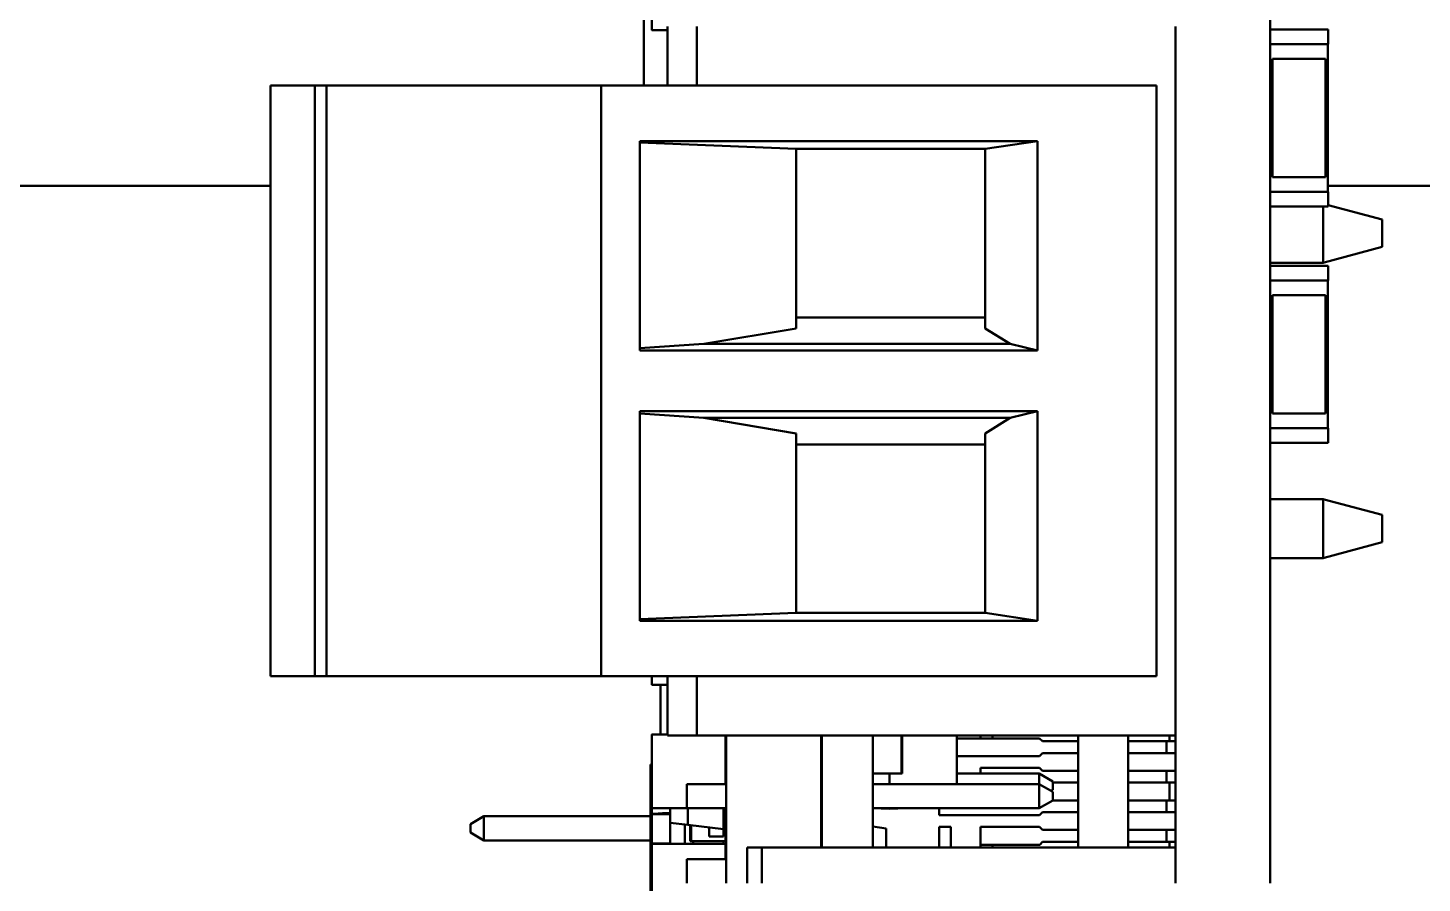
# Model space of a CAD drawing. Header units: millimetres. Extents: x 3137 to 5094, y 789 to 1822.
# Drawn here: x 3518.32 to 3541.92, y 1553.21 to 1567.69 of the extents above; entities that cross this region are included whole.
import ezdxf

# ---------------------------------------------------------------- set-up
doc = ezdxf.new("R2010")
doc.units = ezdxf.units.MM
doc.header["$LTSCALE"] = 1.8
doc.layers.add('외형선(ISO)', color=7, linetype='Continuous', lineweight=50)

msp = doc.modelspace()

# ---------------------------------------------------------------- linework, layer by layer
at = {"layer": '외형선(ISO)'}
for p, q in [((3528.742, 1586.721), (3528.742, 1566.711)), ((3539.342, 1570.521), (3539.342, 1553.211)), ((3528.877, 1568.893), (3528.877, 1567.653)), ((3528.882, 1567.648), (3529.142, 1567.648)), ((3529.142, 1567.711), (3529.142, 1566.711)), ((3529.642, 1566.711), (3529.642, 1567.711)), ((3537.742, 1555.711), (3537.742, 1567.711)), ((3540.329, 1567.661), (3539.342, 1567.661)), ((3540.329, 1567.411), (3540.329, 1567.661)), ((3539.342, 1567.411), (3540.329, 1567.411)), ((3540.322, 1564.911), (3540.322, 1567.411)), ((3540.282, 1567.161), (3539.382, 1567.161)), ((3539.382, 1567.161), (3539.382, 1566.411)), ((3540.282, 1567.161), (3540.282, 1566.411)), ((3522.423, 1556.711), (3522.423, 1566.711)), ((3522.423, 1566.711), (3522.614, 1566.711)), ((3523.173, 1566.711), (3522.614, 1566.711)), ((3523.173, 1556.711), (3523.173, 1566.711)), ((3523.173, 1566.711), (3523.37, 1566.711)), ((3523.37, 1566.711), (3528.023, 1566.711)), ((3523.37, 1566.711), (3523.37, 1556.711)), ((3528.023, 1566.711), (3528.023, 1556.711)), ((3528.023, 1566.711), (3528.223, 1566.711)), ((3528.223, 1566.711), (3537.423, 1566.711)), ((3537.423, 1556.711), (3537.423, 1566.711)), ((3539.382, 1565.911), (3539.382, 1566.411)), ((3540.282, 1565.911), (3540.282, 1566.411)), ((3539.382, 1565.911), (3539.382, 1565.161)), ((3540.282, 1565.911), (3540.282, 1565.161)), ((3528.673, 1565.769), (3528.673, 1562.223)), ((3535.407, 1565.769), (3528.673, 1565.769)), ((3531.323, 1565.636), (3528.673, 1565.744)), ((3531.323, 1565.636), (3534.523, 1565.636)), ((3531.323, 1565.636), (3531.323, 1562.6)), ((3535.407, 1565.769), (3534.523, 1565.636)), ((3534.523, 1565.636), (3534.523, 1562.6)), ((3535.407, 1562.223), (3535.407, 1565.769)), ((3540.282, 1565.161), (3539.382, 1565.161)), ((3516.722, 1565.011), (3522.423, 1565.011)), ((3540.322, 1565.011), (3546.023, 1565.011)), ((3540.329, 1564.911), (3539.342, 1564.911)), ((3540.329, 1564.661), (3540.329, 1564.911)), ((3541.242, 1564.443), (3540.329, 1564.687)), ((3539.342, 1564.661), (3540.329, 1564.661)), ((3540.242, 1564.211), (3540.242, 1564.661)), ((3540.242, 1563.721), (3540.242, 1564.211)), ((3541.242, 1564.443), (3541.242, 1564.211)), ((3541.242, 1564.211), (3541.242, 1563.979)), ((3540.26, 1563.716), (3541.242, 1563.979)), ((3539.342, 1563.711), (3540.242, 1563.711)), ((3540.329, 1563.661), (3539.342, 1563.661)), ((3540.242, 1563.711), (3540.242, 1563.721)), ((3540.242, 1563.711), (3540.26, 1563.716)), ((3540.329, 1563.411), (3540.329, 1563.661)), ((3539.342, 1563.411), (3540.329, 1563.411)), ((3540.322, 1560.911), (3540.322, 1563.411)), ((3540.282, 1563.161), (3539.382, 1563.161)), ((3539.382, 1563.161), (3539.382, 1562.411)), ((3540.282, 1563.161), (3540.282, 1562.411)), ((3531.323, 1562.6), (3529.758, 1562.336)), ((3531.323, 1562.786), (3534.523, 1562.786)), ((3534.945, 1562.336), (3534.523, 1562.6)), ((3529.758, 1562.336), (3528.673, 1562.265)), ((3529.758, 1562.336), (3534.945, 1562.336)), ((3535.407, 1562.223), (3534.945, 1562.336)), ((3539.382, 1561.911), (3539.382, 1562.411)), ((3540.282, 1561.911), (3540.282, 1562.411)), ((3535.407, 1562.223), (3528.673, 1562.223)), ((3539.382, 1561.911), (3539.382, 1561.161)), ((3540.282, 1561.911), (3540.282, 1561.161)), ((3528.673, 1557.652), (3528.673, 1561.198)), ((3535.407, 1561.198), (3528.673, 1561.198)), ((3529.758, 1561.086), (3528.673, 1561.157)), ((3535.407, 1561.198), (3534.945, 1561.086)), ((3535.407, 1557.652), (3535.407, 1561.198)), ((3540.282, 1561.161), (3539.382, 1561.161)), ((3531.323, 1560.821), (3529.758, 1561.086)), ((3529.758, 1561.086), (3534.945, 1561.086)), ((3534.945, 1561.086), (3534.523, 1560.821)), ((3540.329, 1560.911), (3539.342, 1560.911)), ((3540.329, 1560.661), (3540.329, 1560.911)), ((3531.323, 1560.821), (3531.323, 1557.786)), ((3534.523, 1560.821), (3534.523, 1557.786)), ((3534.523, 1560.636), (3531.323, 1560.636)), ((3539.342, 1560.661), (3540.329, 1560.661)), ((3539.342, 1559.711), (3540.242, 1559.711)), ((3540.26, 1559.706), (3540.242, 1559.711)), ((3540.242, 1559.701), (3540.242, 1559.711)), ((3540.242, 1559.211), (3540.242, 1559.701)), ((3541.242, 1559.443), (3540.26, 1559.706)), ((3541.242, 1559.443), (3541.242, 1559.211)), ((3540.242, 1558.721), (3540.242, 1559.211)), ((3541.242, 1559.211), (3541.242, 1558.979)), ((3541.242, 1558.979), (3540.26, 1558.716)), ((3539.342, 1558.711), (3540.242, 1558.711)), ((3540.242, 1558.711), (3540.242, 1558.721)), ((3540.26, 1558.716), (3540.242, 1558.711)), ((3528.673, 1557.678), (3531.323, 1557.786)), ((3535.407, 1557.652), (3528.673, 1557.652)), ((3534.523, 1557.786), (3531.323, 1557.786)), ((3534.523, 1557.786), (3535.407, 1557.652)), ((3522.423, 1556.711), (3522.614, 1556.711)), ((3523.173, 1556.711), (3522.614, 1556.711)), ((3523.173, 1556.711), (3523.37, 1556.711)), ((3523.37, 1556.711), (3528.023, 1556.711)), ((3528.023, 1556.711), (3528.223, 1556.711)), ((3528.223, 1556.711), (3537.423, 1556.711)), ((3528.877, 1556.711), (3528.877, 1556.569)), ((3529.142, 1556.711), (3529.142, 1555.711)), ((3529.642, 1555.711), (3529.642, 1556.711)), ((3528.882, 1556.564), (3529.142, 1556.564)), ((3529.027, 1555.727), (3529.027, 1556.564)), ((3528.877, 1555.722), (3528.877, 1554.482)), ((3529.142, 1555.727), (3528.882, 1555.727)), ((3528.882, 1555.727), (3528.882, 1555.727)), ((3528.882, 1555.727), (3529.142, 1555.727)), ((3529.142, 1555.711), (3529.642, 1555.711)), ((3537.742, 1555.711), (3529.642, 1555.711)), ((3530.127, 1554.885), (3530.127, 1555.711)), ((3530.139, 1553.211), (3530.139, 1555.711)), ((3531.742, 1553.811), (3531.742, 1555.711)), ((3531.754, 1555.711), (3531.754, 1553.811)), ((3532.617, 1555.711), (3532.617, 1553.811)), ((3533.103, 1555.065), (3533.103, 1555.711)), ((3533.113, 1555.065), (3533.113, 1555.711)), ((3534.043, 1555.711), (3534.043, 1554.885)), ((3535.442, 1555.661), (3534.043, 1555.661)), ((3534.442, 1555.661), (3534.442, 1555.711)), ((3534.642, 1555.661), (3534.642, 1555.711)), ((3535.492, 1555.611), (3535.442, 1555.661)), ((3535.492, 1555.611), (3536.092, 1555.611)), ((3536.092, 1555.711), (3536.092, 1553.811)), ((3536.942, 1553.811), (3536.942, 1555.711)), ((3536.942, 1555.611), (3537.492, 1555.611)), ((3537.492, 1555.611), (3537.592, 1555.611)), ((3537.592, 1555.611), (3537.742, 1555.611)), ((3537.592, 1555.411), (3537.592, 1555.611)), ((3537.642, 1555.611), (3537.642, 1555.711)), ((3537.742, 1553.811), (3537.742, 1555.711)), ((3534.043, 1555.361), (3535.442, 1555.361)), ((3535.442, 1555.361), (3535.492, 1555.411)), ((3536.092, 1555.411), (3535.492, 1555.411)), ((3537.492, 1555.411), (3536.942, 1555.411)), ((3537.492, 1555.411), (3537.592, 1555.411)), ((3537.742, 1555.411), (3537.592, 1555.411)), ((3528.877, 1555.218), (3528.857, 1555.218)), ((3528.857, 1555.218), (3528.857, 1555.217)), ((3528.877, 1555.217), (3528.857, 1555.217)), ((3528.857, 1555.217), (3528.857, 1551.788)), ((3530.139, 1555.064), (3530.127, 1555.064)), ((3530.127, 1555.064), (3530.139, 1555.064)), ((3530.127, 1555.064), (3530.139, 1555.064)), ((3530.139, 1555.064), (3530.127, 1555.064)), ((3531.754, 1555.064), (3531.742, 1555.064)), ((3531.742, 1555.064), (3531.754, 1555.064)), ((3531.742, 1555.064), (3531.754, 1555.064)), ((3531.754, 1555.064), (3531.742, 1555.064)), ((3532.798, 1555.065), (3532.617, 1555.065)), ((3532.9, 1555.065), (3532.9, 1554.885)), ((3533.113, 1555.065), (3533.103, 1555.065)), ((3534.043, 1555.064), (3535.437, 1555.064)), ((3535.437, 1555.064), (3534.043, 1555.064)), ((3534.043, 1555.064), (3535.437, 1555.064)), ((3535.437, 1555.064), (3534.043, 1555.064)), ((3534.442, 1555.064), (3534.442, 1555.161)), ((3534.742, 1555.161), (3534.442, 1555.161)), ((3535.442, 1555.161), (3534.742, 1555.161)), ((3535.437, 1555.064), (3535.437, 1554.885)), ((3535.437, 1555.064), (3535.437, 1555.064)), ((3535.437, 1555.064), (3535.437, 1555.064)), ((3535.437, 1555.064), (3535.665, 1554.932)), ((3535.665, 1554.932), (3535.437, 1555.064)), ((3535.437, 1555.064), (3535.437, 1555.064)), ((3535.665, 1554.932), (3535.437, 1555.064)), ((3535.437, 1555.064), (3535.665, 1554.932)), ((3535.442, 1555.161), (3535.492, 1555.111)), ((3536.092, 1555.111), (3535.492, 1555.111)), ((3537.492, 1555.111), (3536.942, 1555.111)), ((3537.492, 1555.111), (3537.592, 1555.111)), ((3537.742, 1555.111), (3537.592, 1555.111)), ((3537.592, 1554.911), (3537.592, 1555.111)), ((3530.139, 1554.885), (3529.468, 1554.885)), ((3529.468, 1554.885), (3529.468, 1554.885)), ((3529.468, 1554.885), (3529.468, 1554.885)), ((3529.468, 1554.885), (3530.139, 1554.885)), ((3529.468, 1554.885), (3529.468, 1554.478)), ((3529.468, 1554.885), (3529.468, 1554.885)), ((3529.468, 1554.885), (3530.139, 1554.885)), ((3530.139, 1554.885), (3529.468, 1554.885)), ((3531.754, 1554.885), (3531.742, 1554.885)), ((3531.742, 1554.885), (3531.754, 1554.885)), ((3531.742, 1554.885), (3531.754, 1554.885)), ((3531.754, 1554.885), (3531.742, 1554.885)), ((3532.617, 1554.885), (3535.437, 1554.885)), ((3535.437, 1554.885), (3532.617, 1554.885)), ((3532.617, 1554.885), (3535.437, 1554.885)), ((3535.437, 1554.885), (3532.617, 1554.885)), ((3535.437, 1554.885), (3535.665, 1554.753)), ((3535.437, 1554.885), (3535.437, 1554.478)), ((3535.437, 1554.885), (3535.437, 1554.885)), ((3535.665, 1554.753), (3535.437, 1554.885)), ((3535.437, 1554.885), (3535.437, 1554.885)), ((3535.437, 1554.885), (3535.665, 1554.753)), ((3535.437, 1554.885), (3535.437, 1554.885)), ((3535.665, 1554.753), (3535.437, 1554.885)), ((3535.665, 1554.79), (3535.634, 1554.771)), ((3535.665, 1554.932), (3535.665, 1554.932)), ((3535.665, 1554.932), (3535.665, 1554.932)), ((3535.665, 1554.932), (3535.665, 1554.932)), ((3535.665, 1554.932), (3535.665, 1554.79)), ((3536.092, 1554.911), (3535.665, 1554.911)), ((3537.492, 1554.911), (3536.942, 1554.911)), ((3537.492, 1554.911), (3537.592, 1554.911)), ((3537.592, 1554.911), (3537.742, 1554.911)), ((3537.642, 1554.611), (3537.642, 1554.911)), ((3535.665, 1554.61), (3535.437, 1554.478)), ((3535.665, 1554.753), (3535.665, 1554.61)), ((3535.665, 1554.753), (3535.665, 1554.753)), ((3535.665, 1554.753), (3535.665, 1554.753)), ((3535.665, 1554.753), (3535.665, 1554.753)), ((3535.665, 1554.611), (3536.092, 1554.611)), ((3536.942, 1554.611), (3537.492, 1554.611)), ((3537.492, 1554.611), (3537.592, 1554.611)), ((3537.592, 1554.611), (3537.742, 1554.611)), ((3537.592, 1554.411), (3537.592, 1554.611)), ((3525.809, 1554.21), (3526.037, 1554.342)), ((3526.037, 1554.342), (3525.809, 1554.21)), ((3525.809, 1554.21), (3526.037, 1554.342)), ((3526.037, 1554.342), (3525.809, 1554.21)), ((3525.809, 1554.209), (3526.037, 1554.341)), ((3526.037, 1554.341), (3525.809, 1554.209)), ((3525.809, 1554.209), (3526.037, 1554.341)), ((3526.037, 1554.341), (3525.809, 1554.209)), ((3525.809, 1554.209), (3526.037, 1554.341)), ((3526.037, 1554.341), (3525.809, 1554.209)), ((3528.857, 1554.342), (3526.037, 1554.342)), ((3526.037, 1554.342), (3526.037, 1554.342)), ((3526.037, 1554.342), (3528.857, 1554.342)), ((3528.857, 1554.342), (3526.037, 1554.342)), ((3526.037, 1554.342), (3526.037, 1554.342)), ((3526.037, 1554.342), (3528.857, 1554.342)), ((3526.037, 1554.341), (3526.037, 1554.342)), ((3526.037, 1554.342), (3526.037, 1554.342)), ((3528.857, 1554.341), (3526.037, 1554.341)), ((3526.037, 1554.341), (3526.037, 1554.341)), ((3528.857, 1554.341), (3526.037, 1554.341)), ((3528.857, 1554.341), (3526.037, 1554.341)), ((3526.037, 1554.341), (3526.037, 1554.341)), ((3526.037, 1554.341), (3528.857, 1554.341)), ((3528.857, 1554.341), (3526.037, 1554.341)), ((3526.037, 1554.341), (3526.037, 1554.341)), ((3526.037, 1554.341), (3528.857, 1554.341)), ((3526.037, 1554.341), (3526.037, 1554.341)), ((3526.037, 1554.341), (3526.037, 1554.341)), ((3526.037, 1553.934), (3526.037, 1554.341)), ((3528.877, 1554.482), (3528.877, 1554.388)), ((3528.877, 1554.375), (3528.877, 1554.374)), ((3528.877, 1554.374), (3528.877, 1553.884)), ((3528.882, 1554.477), (3530.122, 1554.477)), ((3528.882, 1554.383), (3528.924, 1554.383)), ((3529.189, 1554.379), (3528.882, 1554.379)), ((3529.189, 1554.233), (3529.189, 1554.477)), ((3530.139, 1554.478), (3529.468, 1554.478)), ((3529.489, 1554.477), (3529.489, 1554.197)), ((3530.089, 1554.123), (3530.089, 1554.477)), ((3530.09, 1553.999), (3530.09, 1554.477)), ((3530.127, 1553.922), (3530.127, 1554.478)), ((3530.127, 1554.388), (3530.127, 1554.478)), ((3530.127, 1554.374), (3530.127, 1554.375)), ((3530.127, 1554.076), (3530.127, 1554.374)), ((3531.754, 1554.478), (3531.742, 1554.478)), ((3535.437, 1554.478), (3532.617, 1554.478)), ((3532.617, 1554.478), (3532.9, 1554.468)), ((3533.184, 1554.478), (3532.9, 1554.468)), ((3532.9, 1554.478), (3532.9, 1554.468)), ((3533.742, 1554.361), (3533.742, 1554.478)), ((3534.042, 1554.361), (3533.742, 1554.361)), ((3534.042, 1554.361), (3535.442, 1554.361)), ((3535.442, 1554.361), (3535.492, 1554.411)), ((3536.092, 1554.411), (3535.492, 1554.411)), ((3537.492, 1554.411), (3536.942, 1554.411)), ((3537.492, 1554.411), (3537.592, 1554.411)), ((3537.742, 1554.411), (3537.592, 1554.411)), ((3525.809, 1554.209), (3525.809, 1554.21)), ((3525.809, 1554.21), (3525.809, 1554.21)), ((3525.809, 1554.21), (3525.809, 1554.21)), ((3525.809, 1554.21), (3525.809, 1554.21)), ((3525.809, 1554.209), (3525.809, 1554.209)), ((3525.809, 1554.209), (3525.809, 1554.209)), ((3525.809, 1554.209), (3525.809, 1554.209)), ((3525.809, 1554.209), (3525.809, 1554.209)), ((3525.809, 1554.066), (3525.809, 1554.209)), ((3525.809, 1554.209), (3525.809, 1554.209)), ((3526.037, 1553.934), (3525.809, 1554.066)), ((3529.489, 1554.197), (3529.189, 1554.233)), ((3529.189, 1553.873), (3529.189, 1554.233)), ((3529.439, 1554.203), (3529.439, 1553.873)), ((3529.489, 1554.197), (3530.089, 1554.123)), ((3529.527, 1554.192), (3529.527, 1553.922)), ((3529.546, 1553.922), (3529.546, 1554.189)), ((3529.849, 1553.999), (3529.849, 1554.152)), ((3530.139, 1554.076), (3530.127, 1554.076)), ((3532.842, 1554.134), (3532.617, 1554.166)), ((3532.617, 1554.166), (3532.842, 1554.135)), ((3532.842, 1554.135), (3532.842, 1554.134)), ((3532.842, 1554.134), (3532.842, 1553.811)), ((3533.742, 1553.811), (3533.742, 1554.161)), ((3533.742, 1554.161), (3533.942, 1554.161)), ((3533.942, 1553.811), (3533.942, 1554.161)), ((3534.442, 1553.861), (3534.442, 1554.161)), ((3534.742, 1554.161), (3534.442, 1554.161)), ((3535.442, 1554.161), (3534.742, 1554.161)), ((3535.442, 1554.161), (3535.492, 1554.111)), ((3536.092, 1554.111), (3535.492, 1554.111)), ((3537.492, 1554.111), (3536.942, 1554.111)), ((3537.492, 1554.111), (3537.592, 1554.111)), ((3537.742, 1554.111), (3537.592, 1554.111)), ((3537.592, 1553.911), (3537.592, 1554.111)), ((3526.037, 1553.934), (3528.857, 1553.934)), ((3528.877, 1553.868), (3528.877, 1552.628)), ((3528.882, 1553.879), (3529.189, 1553.879)), ((3530.122, 1553.873), (3528.882, 1553.873)), ((3528.882, 1553.873), (3528.882, 1553.873)), ((3528.882, 1553.873), (3530.122, 1553.873)), ((3529.546, 1553.922), (3529.527, 1553.922)), ((3530.127, 1553.922), (3529.546, 1553.922)), ((3529.579, 1553.873), (3529.579, 1553.922)), ((3529.849, 1553.999), (3530.09, 1553.999)), ((3530.089, 1553.922), (3530.089, 1553.873)), ((3530.122, 1553.873), (3530.122, 1553.873)), ((3530.127, 1553.615), (3530.127, 1553.868)), ((3534.442, 1553.811), (3534.442, 1553.861)), ((3534.742, 1553.861), (3534.442, 1553.861)), ((3534.642, 1553.811), (3534.642, 1553.861)), ((3534.742, 1553.861), (3535.445, 1553.861)), ((3535.492, 1553.911), (3535.445, 1553.861)), ((3536.092, 1553.911), (3535.492, 1553.911)), ((3537.492, 1553.911), (3536.942, 1553.911)), ((3537.492, 1553.911), (3537.592, 1553.911)), ((3537.592, 1553.911), (3537.742, 1553.911)), ((3537.642, 1553.811), (3537.642, 1553.911)), ((3530.139, 1553.615), (3529.468, 1553.615)), ((3529.468, 1553.615), (3530.139, 1553.615)), ((3529.468, 1553.615), (3529.468, 1553.208)), ((3529.468, 1553.615), (3529.468, 1553.615)), ((3529.468, 1553.615), (3529.468, 1553.615)), ((3529.468, 1553.615), (3529.468, 1553.615)), ((3529.468, 1553.615), (3530.139, 1553.615)), ((3530.139, 1553.615), (3529.468, 1553.615)), ((3530.139, 1553.794), (3530.127, 1553.794)), ((3530.127, 1553.794), (3530.139, 1553.794)), ((3530.127, 1553.794), (3530.139, 1553.794)), ((3530.139, 1553.794), (3530.127, 1553.794)), ((3530.492, 1553.811), (3530.742, 1553.811)), ((3530.492, 1553.211), (3530.492, 1553.811)), ((3530.742, 1553.211), (3530.742, 1553.811)), ((3530.742, 1553.811), (3530.842, 1553.811)), ((3537.742, 1553.811), (3530.842, 1553.811)), ((3537.742, 1553.811), (3537.742, 1553.211))]:
    msp.add_line(p, q, dxfattribs=at)
for centre, start, end in [((3528.882, 1567.653), 180, 270.0199), ((3528.882, 1556.569), 180, 270.0199), ((3528.882, 1554.482), 180, 270.0199), ((3528.882, 1554.388), 180, 270), ((3530.122, 1554.482), 270, 309.034), ((3530.122, 1554.388), 349.6539, 0), ((3528.882, 1553.884), 180, 270)]:
    msp.add_arc(centre, 0.005, start, end, dxfattribs=at)
for centre, major_axis, start_param in [((3532.798, 1555.065), (0.305, 0), 4.712389), ((3529.979, 1554.076), (0.16, 0), 5.888953), ((3529.979, 1553.851), (0.16, 0), 5.890278)]:
    msp.add_ellipse(centre, major_axis=major_axis, ratio=0.00019, start_param=start_param, end_param=6.283185, dxfattribs=at)
for points, knots in [([(3528.882, 1555.727), (3528.88, 1555.727), (3528.879, 1555.726), (3528.878, 1555.725), (3528.878, 1555.725), (3528.877, 1555.724), (3528.877, 1555.724), (3528.877, 1555.723), (3528.877, 1555.723), (3528.877, 1555.723), (3528.877, 1555.723), (3528.877, 1555.723), (3528.877, 1555.722), (3528.877, 1555.722), (3528.877, 1555.722), (3528.877, 1555.722), (3528.877, 1555.722), (3528.877, 1555.722), (3528.877, 1555.722), (3528.877, 1555.722), (3528.877, 1555.722), (3528.877, 1555.722)], [0.0000000028, 0.0000000028, 0.0000000028, 0.0000000028, 0.0004738719, 0.0004738719, 0.0004738719, 0.0007108064, 0.0007108064, 0.0007108064, 0.0008292737, 0.0008292737, 0.0008292737, 0.0008885073, 0.0008885073, 0.0008885073, 0.0009181242, 0.0009181242, 0.0009181242, 0.0009329326, 0.0009329326, 0.0009329326, 0.000947741, 0.000947741, 0.000947741, 0.000947741]), ([(3528.877, 1554.879), (3528.877, 1554.879), (3528.877, 1554.879), (3528.877, 1554.879), (3528.877, 1554.879), (3528.877, 1554.879), (3528.877, 1554.879), (3528.877, 1554.879), (3528.877, 1554.879), (3528.877, 1554.878)], [0.00090737756, 0.00090737756, 0.00090737756, 0.00090737756, 0.00091812416, 0.00091812416, 0.00091812416, 0.00093293257, 0.00093293257, 0.00093293257, 0.00094774098, 0.00094774098, 0.00094774098, 0.00094774098]), ([(3528.877, 1554.374), (3528.877, 1554.375), (3528.877, 1554.375), (3528.877, 1554.375), (3528.877, 1554.377), (3528.879, 1554.379), (3528.882, 1554.379)], [-0.0000046349, -0.0000046349, -0.0000046349, -0.0000046349, 0.0000103556, 0.0000103556, 0.0000103556, 0.0009547571, 0.0009547571, 0.0009547571, 0.0009547571]), ([(3528.881, 1554.38), (3528.882, 1554.38), (3528.883, 1554.38), (3528.886, 1554.38), (3528.887, 1554.38), (3528.892, 1554.381), (3528.893, 1554.381), (3528.897, 1554.381), (3528.898, 1554.381), (3528.905, 1554.382), (3528.91, 1554.382), (3528.92, 1554.383), (3528.925, 1554.383), (3528.941, 1554.384), (3528.952, 1554.385), (3528.997, 1554.388), (3529.031, 1554.39), (3529.106, 1554.395), (3529.148, 1554.397), (3529.189, 1554.398)], [0, 0, 0, 0, 0.00393128, 0.00393128, 0.0068956, 0.0068956, 0.00769605, 0.00769605, 0.00848833, 0.00848833, 0.01009683, 0.01009683, 0.01167444, 0.01167444, 0.01506032, 0.01506032, 0.02520427, 0.02520427, 0.03762436, 0.03762436, 0.03762436, 0.03762436]), ([(3530.127, 1554.375), (3530.127, 1554.375), (3530.127, 1554.375), (3530.127, 1554.375), (3530.127, 1554.375), (3530.127, 1554.375), (3530.127, 1554.375), (3530.127, 1554.375), (3530.127, 1554.375), (3530.127, 1554.375), (3530.127, 1554.375), (3530.127, 1554.375), (3530.127, 1554.375), (3530.127, 1554.375), (3530.127, 1554.375), (3530.127, 1554.374)], [0.0008241869, 0.0008241869, 0.0008241869, 0.0008241869, 0.0008292935, 0.0008292935, 0.0008292935, 0.0008885175, 0.0008885175, 0.0008885175, 0.0009181295, 0.0009181295, 0.0009181295, 0.0009329355, 0.0009329355, 0.0009329355, 0.0009477415, 0.0009477415, 0.0009477415, 0.0009477415]), ([(3528.882, 1553.873), (3528.88, 1553.873), (3528.879, 1553.872), (3528.878, 1553.871), (3528.878, 1553.871), (3528.877, 1553.87), (3528.877, 1553.87), (3528.877, 1553.869), (3528.877, 1553.869), (3528.877, 1553.869), (3528.877, 1553.869), (3528.877, 1553.868), (3528.877, 1553.868), (3528.877, 1553.868), (3528.877, 1553.868), (3528.877, 1553.868), (3528.877, 1553.868), (3528.877, 1553.868), (3528.877, 1553.868), (3528.877, 1553.868), (3528.877, 1553.868), (3528.877, 1553.868)], [0.0000000028, 0.0000000028, 0.0000000028, 0.0000000028, 0.0004738719, 0.0004738719, 0.0004738719, 0.0007108064, 0.0007108064, 0.0007108064, 0.0008292737, 0.0008292737, 0.0008292737, 0.0008885073, 0.0008885073, 0.0008885073, 0.0009181242, 0.0009181242, 0.0009181242, 0.0009329326, 0.0009329326, 0.0009329326, 0.000947741, 0.000947741, 0.000947741, 0.000947741]), ([(3530.127, 1553.868), (3530.127, 1553.868), (3530.127, 1553.868), (3530.127, 1553.868), (3530.127, 1553.87), (3530.125, 1553.873), (3530.122, 1553.873)], [-0.0000046349, -0.0000046349, -0.0000046349, -0.0000046349, 0.0000103531, 0.0000103531, 0.0000103531, 0.0009545967, 0.0009545967, 0.0009545967, 0.0009545967])]:
    msp.add_open_spline(points, degree=3, knots=knots, dxfattribs=at)
for points in [[(3528.882, 1554.38), (3528.879, 1554.379), (3528.877, 1554.377), (3528.877, 1554.375)], [(3530.127, 1554.375), (3530.127, 1554.375), (3530.127, 1554.375), (3530.127, 1554.376)]]:
    msp.add_open_spline(points, degree=3, dxfattribs=at)

doc.saveas('drawing.dxf')
